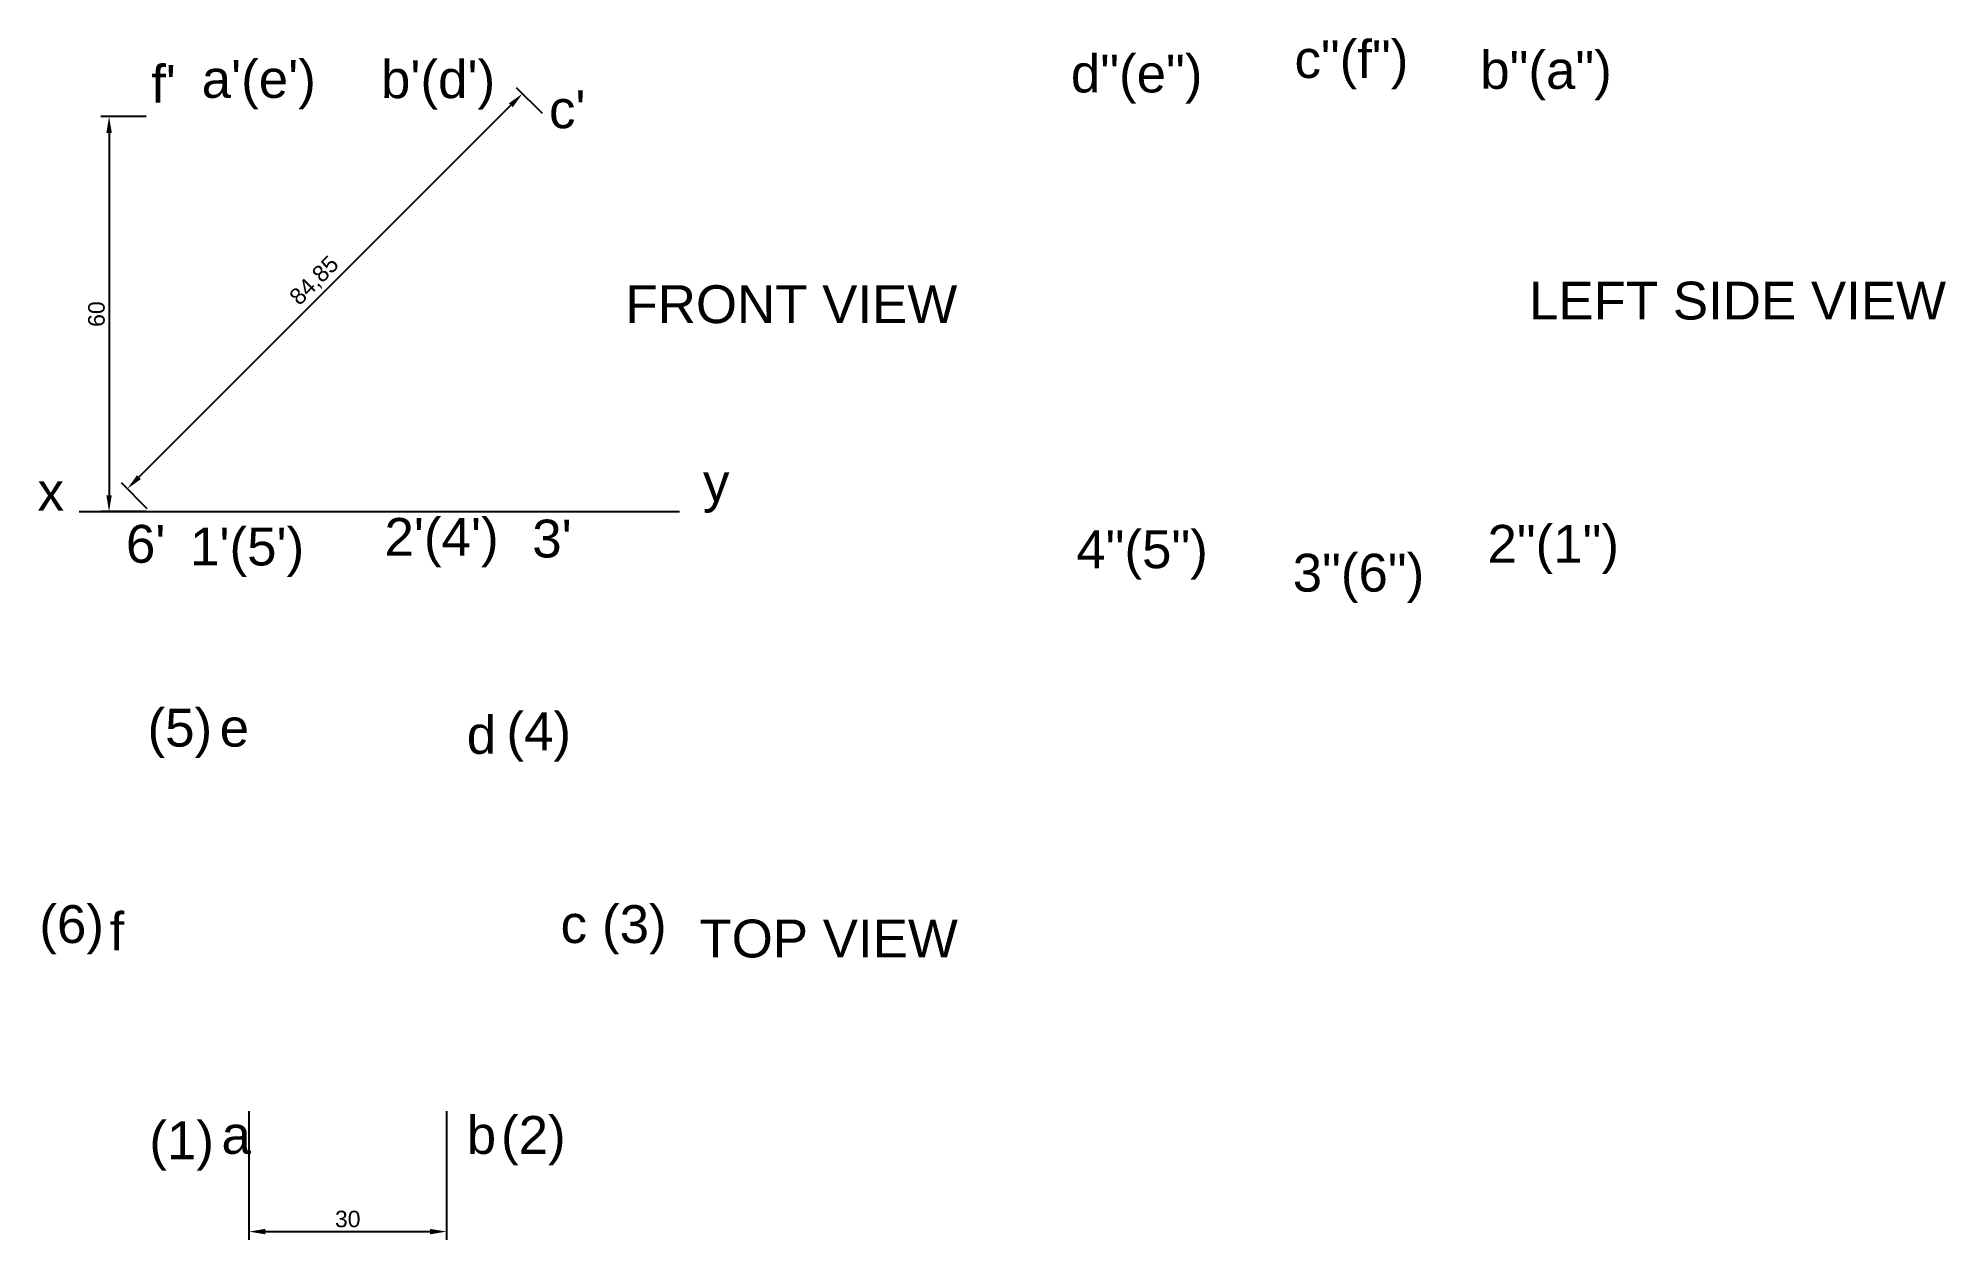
# Paper-space layout '5.3' of a CAD drawing. Header units: millimetres. Extents: x 4 to 294, y 21 to 204.
import ezdxf

# ---------------------------------------------------------------- set-up
doc = ezdxf.new("R2010")
doc.units = ezdxf.units.MM
doc.styles.get("Standard").update_dxf_attribs({"font": 'arial.ttf'})
doc.dimstyles.new('ISO-25', dxfattribs={"dimtxt": 2.5, "dimasz": 2.5, "dimexe": 1.25, "dimexo": 0.625, "dimtad": 1, "dimtxsty": 'Standard', "dimcen": 2.5, "dimadec": 0, "dimazin": 0, "dimtfac": 1, "dimtmove": 0, "dimatfit": 3, "dimfxl": 1, "dimarcsym": 0})

# ---------------------------------------------------------------- blocks, each defined once
blk = doc.blocks.new('*D14')
at = {"color": 0, "lineweight": -2, "transparency": 16777216}
for p, q in [((35.88, 40.78), (35.88, 21.22)), ((65.88, 40.78), (65.88, 21.22)), ((38.38, 22.47), (63.38, 22.47))]:
    blk.add_line(p, q, dxfattribs=at)
at = {"color": 0, "transparency": 16777216}
for points in [[(38.38, 22.88), (38.38, 22.05), (35.88, 22.47)], [(63.38, 22.88), (63.38, 22.05), (65.88, 22.47)]]:
    blk.add_solid(points, dxfattribs=at)
at = {"layer": 'Defpoints', "color": 0, "transparency": 16777216}
for p in [(35.88, 41.4), (65.88, 41.4), (65.88, 22.47)]:
    blk.add_point(p, dxfattribs=at)
at = {"color": 0, "transparency": 16777216, "insert": (50.88, 24.37), "char_height": 2.5, "attachment_point": 5}
blk.add_mtext('30', dxfattribs=at)
blk = doc.blocks.new('*D15')
at = {"color": 0, "lineweight": -2, "transparency": 16777216}
for p, q in [((20.26, 191.79), (13.39, 191.79)), ((14.64, 189.29), (14.64, 134.29)), ((20.26, 131.79), (13.39, 131.79))]:
    blk.add_line(p, q, dxfattribs=at)
at = {"color": 0, "transparency": 16777216}
for points in [[(14.23, 189.29), (15.06, 189.29), (14.64, 191.79)], [(14.23, 134.29), (15.06, 134.29), (14.64, 131.79)]]:
    blk.add_solid(points, dxfattribs=at)
at = {"layer": 'Defpoints', "color": 0, "transparency": 16777216}
for p in [(20.88, 191.79), (14.64, 131.79), (20.88, 131.79)]:
    blk.add_point(p, dxfattribs=at)
at = {"color": 0, "transparency": 16777216, "insert": (12.74, 161.79), "char_height": 2.5, "attachment_point": 5, "rotation": 90}
blk.add_mtext('60', dxfattribs=at)
blk = doc.blocks.new('*D16')
at = {"color": 0, "lineweight": -2, "transparency": 16777216}
for p, q in [((80.44, 192.23), (76.53, 196.15)), ((75.64, 193.49), (19.18, 137.03)), ((20.44, 132.23), (16.53, 136.15))]:
    blk.add_line(p, q, dxfattribs=at)
at = {"color": 0, "transparency": 16777216}
for points in [[(75.35, 193.79), (75.94, 193.2), (77.41, 195.26)], [(18.88, 137.32), (19.47, 136.73), (17.41, 135.26)]]:
    blk.add_solid(points, dxfattribs=at)
at = {"layer": 'Defpoints', "color": 0, "transparency": 16777216}
for p in [(80.88, 191.79), (17.41, 135.26), (20.88, 131.79)]:
    blk.add_point(p, dxfattribs=at)
at = {"color": 0, "transparency": 16777216, "insert": (45.91, 166.77), "char_height": 2.5, "attachment_point": 5, "rotation": 45}
blk.add_mtext('84,85', dxfattribs=at)

psp = doc.layouts.new('5.3')

# ---------------------------------------------------------------- linework, layer by layer
psp.add_line((10.082, 131.788), (101.269, 131.788))

# ---------------------------------------------------------------- texts
for s, height, p in [('c"(f")', 5.7465, (194.647, 197.635)), ("f'", 5.7465, (21.027, 193.867)), ("a'(e')", 5.7465, (28.703, 194.625)), ("b'(d')", 5.7465, (55.93, 194.578)), ('d"(e")', 5.7465, (160.691, 195.446)), ('b"(a")', 5.7465, (222.852, 195.994)), ("c'", 5.7465, (81.443, 190.013)), ('FRONT VIEW', 5.7465, (93.054, 160.42)), ('LEFT SIDE VIEW', 5.74646, (230.245, 160.967)), ('x', 5.746, (3.784, 131.961)), ('y', 5.746, (104.829, 133.33)), ("2'(4')", 5.7465, (56.462, 125.081)), ("3'", 5.7465, (78.901, 124.831)), ("6'", 5.7465, (17.201, 124.026)), ("1'(5')", 5.7465, (26.935, 123.619)), ('4"(5")', 5.7465, (161.512, 123.205)), ('2"(1")', 5.7465, (223.947, 124.026)), ('3"(6")', 5.7465, (194.373, 119.648)), ('(5)', 5.7465, (20.487, 96.114)), ('(4)', 5.7465, (74.981, 95.567)), ('e', 5.746, (31.441, 96.114)), ('d', 5.746, (68.956, 95.02)), ('(6)', 5.7465, (4.057, 66.288)), ('f', 5.746, (14.737, 65.193)), ('c', 5.746, (83.196, 66.288)), ('(3)', 5.7465, (89.494, 66.288)), ('TOP VIEW', 5.7465, (104.281, 64.098)), ('(1)', 5.7465, (20.761, 33.451)), ('a', 5.746, (31.715, 34.272)), ('b', 5.746, (68.956, 34.272)), ('(2)', 5.7465, (74.159, 34.272))]:
    psp.add_text(s, height=height).set_placement(p)

# ---------------------------------------------------------------- dimensions: what is measured, and where the dimension line sits
for p1, p2, distance, picture, middle in [((80.883, 191.788), (20.883, 131.788), -4.912, '*D16', (45.906, 166.766)), ((35.883, 41.401), (65.883, 41.401), -18.935, '*D14', (50.883, 24.369))]:
    dim = psp.add_aligned_dim(p1=p1, p2=p2, distance=distance, dimstyle='ISO-25', override={"dimlfac": -1})
    dim.commit()
    dim.dimension.update_dxf_attribs({"geometry": picture, "text_midpoint": middle})
dim = psp.add_linear_dim(base=(14.644, 131.788), p1=(20.883, 191.788), p2=(20.883, 131.788), angle=90, dimstyle='ISO-25', override={"dimlfac": -1})
dim.commit()
dim.dimension.update_dxf_attribs({"geometry": '*D15', "text_midpoint": (12.743, 161.788)})

doc.saveas('drawing.dxf')
